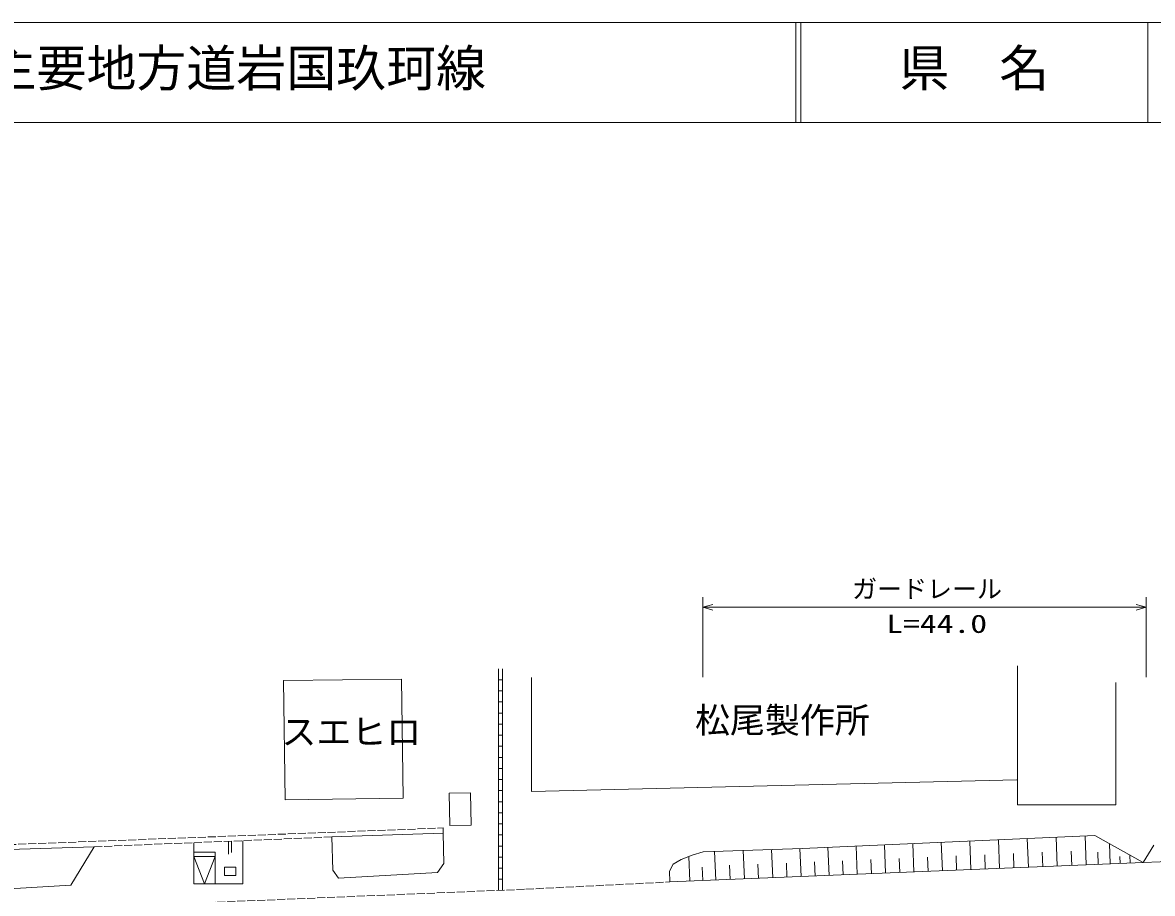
# Model space of a CAD drawing. Units: millimetres, scale not verified. Extents: x -64763 to 575237, y -104041 to 255959.
# Drawn here: x 115577 to 228702, y 168707 to 255959 of the extents above; entities that cross this region are included whole.
import ezdxf
from ezdxf.enums import TextEntityAlignment as Align

# ---------------------------------------------------------------- set-up
doc = ezdxf.new("R2010")
doc.units = ezdxf.units.MM
doc.header["$LTSCALE"] = 1000
doc.linetypes.add('USER1', pattern=[1, 0.8, -0.2])
for name, color, linetype, lineweight in [('M-BGD', 7, 'Continuous', 13), ('M-STR-HTXT', 7, 'Continuous', 13), ('M-TTL', 2, 'Continuous', 13), ('M-TTL-LINE', 7, 'Continuous', 13), ('M-TTL-TXT', 7, 'Continuous', 13)]:
    doc.layers.add(name, color=color, linetype=linetype, lineweight=lineweight)
doc.layers.add('M-BMK-HTXT', color=7, linetype='Continuous')
doc.styles.add('ＭＳ ゴシック', font='')
doc.styles.get('ＭＳ ゴシック').set_extended_font_data('MS Gothic')

# ---------------------------------------------------------------- blocks, each defined once
blk = doc.blocks.new('BUHIN13')
at = {"color": 7, "linetype": 'Continuous', "lineweight": 13}
blk.add_lwpolyline([(-288, -1000), (0, 0), (285, -1000)], dxfattribs=at)

msp = doc.modelspace()

# ---------------------------------------------------------------- linework, layer by layer
at = {"layer": 'M-BGD'}
for p, q in [((163226, 169016), (163226, 191225)), ((163638, 169033), (163638, 191225)), ((215189, 191523), (215189, 177579)), ((141688, 190024), (153530, 190187)), ((153530, 190187), (153694, 178263)), ((163226, 190115), (163638, 190115)), ((166526, 190351), (166526, 178904)), ((141853, 178099), (141688, 190024)), ((163226, 189004), (163638, 189004)), ((225051, 189826), (225051, 177579)), ((163226, 187894), (163638, 187894)), ((163226, 186783), (163638, 186783)), ((163226, 185673), (163638, 185673)), ((163226, 184562), (163638, 184562)), ((163226, 183452), (163638, 183452)), ((163226, 182341), (163638, 182341)), ((163226, 181231), (163638, 181231)), ((163226, 180120), (163638, 180120)), ((166526, 178904), (215136, 180071)), ((158305, 178749), (160428, 178782)), ((158355, 175513), (158305, 178749)), ((160428, 178782), (160478, 175546)), ((163226, 179010), (163638, 179010)), ((153694, 178263), (141853, 178099)), ((163226, 177899), (163638, 177899)), ((163226, 176789), (163638, 176789)), ((215189, 177579), (225051, 177579)), ((160478, 175546), (158355, 175513)), ((163226, 175678), (163638, 175678)), ((146528, 174360), (157696, 174748)), ((146657, 171051), (146553, 174360)), ((157696, 174748), (157696, 175265)), ((157696, 174748), (157748, 171697)), ((163226, 174568), (163638, 174568)), ((193672, 173212), (222948, 174515)), ((216283, 171323), (216164, 174213)), ((219173, 171441), (219055, 174342)), ((222074, 171560), (221955, 174471)), ((222948, 174515), (227784, 171793)), ((105153, 172794), (122749, 173378)), ((122749, 173378), (120416, 169538)), ((132709, 173789), (132709, 169679)), ((136179, 173933), (136179, 172654)), ((136492, 173945), (136492, 172793)), ((137618, 173992), (137618, 169679)), ((163226, 173457), (163638, 173457)), ((183711, 172865), (193672, 173212)), ((190692, 170275), (190577, 173104)), ((193521, 170391), (193406, 173203)), ((196333, 170506), (196218, 173326)), ((199153, 170621), (199037, 173451)), ((201982, 170737), (201866, 173577)), ((204822, 170853), (204705, 173703)), ((207672, 170970), (207555, 173830)), ((210532, 171087), (210414, 173957)), ((213402, 171205), (213284, 174085)), ((224476, 171658), (224393, 173702)), ((227784, 171793), (228847, 173528)), ((132684, 172838), (134844, 172838)), ((132727, 172414), (134844, 172414)), ((132727, 172414), (133777, 169674)), ((134844, 172414), (133777, 169674)), ((134844, 172838), (134844, 169670)), ((163226, 172347), (163638, 172347)), ((180728, 171648), (181510, 172112)), ((181510, 172112), (182610, 172546)), ((182379, 169935), (182277, 172415)), ((182610, 172546), (183711, 172865)), ((184983, 170041), (184865, 172905)), ((187846, 170159), (187730, 173005)), ((197743, 170564), (197685, 171976)), ((200568, 170679), (200510, 172097)), ((203402, 170795), (203344, 172218)), ((206247, 170912), (206189, 172339)), ((209102, 171029), (209043, 172461)), ((211967, 171146), (211908, 172584)), ((214842, 171264), (214783, 172706)), ((217728, 171382), (217669, 172830)), ((220624, 171500), (220564, 172953)), ((223275, 171609), (223225, 172848)), ((225473, 171699), (225444, 172413)), ((226469, 171739), (226436, 172552)), ((227784, 171793), (236691, 172210)), ((135796, 171347), (136942, 171347)), ((135796, 170488), (135796, 171347)), ((136942, 170488), (136942, 171347)), ((147200, 170249), (146657, 171051)), ((157127, 170818), (147200, 170249)), ((157748, 171697), (157127, 170818)), ((163226, 171237), (163638, 171237)), ((180351, 170925), (180728, 171648)), ((180380, 169853), (180351, 170925)), ((227784, 171793), (180380, 169853)), ((183681, 169988), (183626, 171324)), ((186414, 170100), (186356, 171528)), ((189269, 170217), (189211, 171636)), ((192107, 170333), (192049, 171743)), ((194927, 170449), (194870, 171856)), ((135796, 170488), (136942, 170488)), ((163226, 170126), (163638, 170126)), ((120416, 169538), (107292, 168760)), ((132709, 169679), (137618, 169679))]:
    msp.add_line(p, q, dxfattribs=at)
at = {"layer": 'M-BGD', "linetype": 'USER1'}
for p, q in [((105153, 173248), (157696, 175265)), ((146528, 174360), (122749, 173378)), ((165968, 169130), (180380, 169853)), ((115084, 166998), (165968, 169130))]:
    msp.add_line(p, q, dxfattribs=at)
at = {"layer": 'M-STR-HTXT'}
for p, q in [((183681, 190379), (183681, 198379)), ((228092, 190379), (228092, 198379)), ((183681, 197379), (228092, 197379))]:
    msp.add_line(p, q, dxfattribs=at)
at = {"layer": 'M-TTL'}
msp.add_line((575237, 255959), (-64763, 255959), dxfattribs=at)
at = {"layer": 'M-TTL-LINE'}
for p, q in [((192987, 255959), (192987, 245959)), ((193487, 255959), (193487, 245959)), ((228237, 255959), (228237, 245959)), ((-64763, 245959), (575237, 245959))]:
    msp.add_line(p, q, dxfattribs=at)

# ---------------------------------------------------------------- block references
at = {"layer": 'M-STR-HTXT'}
for p, rotation in [((183681, 197379), 90), ((228092, 197379), 270)]:
    msp.add_blockref('BUHIN13', p, dxfattribs=dict(at, rotation=rotation))

# ---------------------------------------------------------------- texts
at = {"layer": 'M-BMK-HTXT', "style": 'ＭＳ ゴシック'}
for s, p in [('松尾製作所', (182906, 184019)), ('スエヒロ', (141495, 182848))]:
    msp.add_text(s, height=2566, dxfattribs=at).set_placement(p, align=Align.BOTTOM_LEFT)
at = {"layer": 'M-STR-HTXT', "style": 'ＭＳ ゴシック'}
msp.add_text('ガードレール', height=1833, dxfattribs=at).set_placement((198636, 197749), align=Align.BOTTOM_LEFT)
at = {"layer": 'M-STR-HTXT', "style": 'ＭＳ ゴシック', "width": 1.35}
msp.add_text('L=44.0', height=1833, dxfattribs=at).set_placement((202051, 194260), align=Align.BOTTOM_LEFT)
at = {"layer": 'M-TTL-TXT', "style": 'ＭＳ ゴシック'}
for s, p in [('主要地方道岩国玖珂線', (111971, 248459)), ('県\u3000名', (203362, 248459))]:
    msp.add_text(s, height=3666, dxfattribs=at).set_placement(p, align=Align.BOTTOM_LEFT)

doc.saveas('drawing.dxf')
